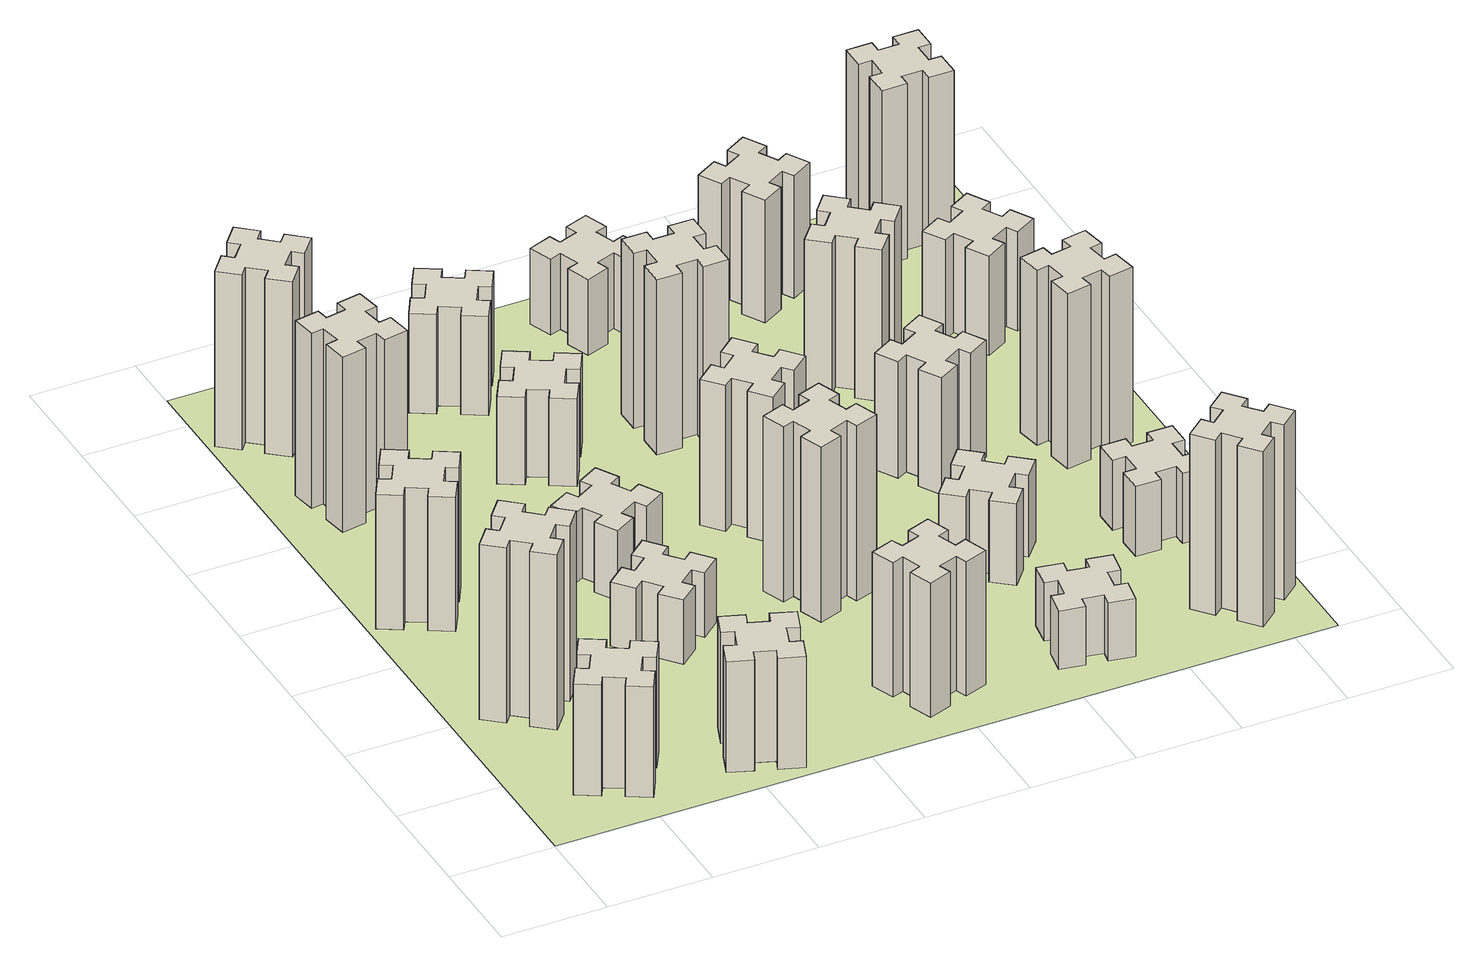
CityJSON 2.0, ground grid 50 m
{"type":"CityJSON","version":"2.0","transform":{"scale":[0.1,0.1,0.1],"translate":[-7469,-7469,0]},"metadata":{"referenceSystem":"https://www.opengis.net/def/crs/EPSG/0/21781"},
"CityObjects":{
"building1":{"type":"Building","attributes":{"class":"1000","function":"1000","usage":"1000","yearOfConstruction":2016,"roofType":"1000","measuredHeight":57,"storeysAboveGround":30,"storeysBelowGround":0},"geometry":[{"type":"Solid","lod":"1","boundaries":[[[[0,1,2,3,4,5,6,7,8,9,10,11,12,13,14,15,16,17,18,19]],[[17,16,20,21]],[[16,15,22,20]],[[15,14,23,22]],[[14,13,24,23]],[[13,12,25,24]],[[12,11,26,25]],[[11,10,27,26]],[[10,9,28,27]],[[9,8,29,28]],[[8,7,30,29]],[[7,6,31,30]],[[6,5,32,31]],[[5,4,33,32]],[[4,3,34,33]],[[3,2,35,34]],[[2,1,36,35]],[[1,0,37,36]],[[0,19,38,37]],[[19,18,39,38]],[[18,17,21,39]],[[24,25,26,27,28,29,30,31,32,33,34,35,36,37,38,39,21,20,22,23]]]]}]},
"building2":{"type":"Building","attributes":{"class":"1000","function":"1000","usage":"1000","yearOfConstruction":2016,"roofType":"1000","measuredHeight":90,"storeysAboveGround":30,"storeysBelowGround":0},"geometry":[{"type":"Solid","lod":"1","boundaries":[[[[40,41,42,43,44,45,46,47,48,49,50,51,52,53,54,55,56,57,58,59]],[[57,56,60,61]],[[56,55,62,60]],[[55,54,63,62]],[[54,53,64,63]],[[53,52,65,64]],[[52,51,66,65]],[[51,50,67,66]],[[50,49,68,67]],[[49,48,69,68]],[[48,47,70,69]],[[47,46,71,70]],[[46,45,72,71]],[[45,44,73,72]],[[44,43,74,73]],[[43,42,75,74]],[[42,41,76,75]],[[41,40,77,76]],[[40,59,78,77]],[[59,58,79,78]],[[58,57,61,79]],[[64,65,66,67,68,69,70,71,72,73,74,75,76,77,78,79,61,60,62,63]]]]}]},
"building3":{"type":"Building","attributes":{"class":"1000","function":"1000","usage":"1000","yearOfConstruction":2016,"roofType":"1000","measuredHeight":69,"storeysAboveGround":30,"storeysBelowGround":0},"geometry":[{"type":"Solid","lod":"1","boundaries":[[[[80,81,82,83,84,85,86,87,88,89,90,91,92,93,94,95,96,97,98,99]],[[97,96,100,101]],[[96,95,102,100]],[[95,94,103,102]],[[94,93,104,103]],[[93,92,105,104]],[[92,91,106,105]],[[91,90,107,106]],[[90,89,108,107]],[[89,88,109,108]],[[88,87,110,109]],[[87,86,111,110]],[[86,85,112,111]],[[85,84,113,112]],[[84,83,114,113]],[[83,82,115,114]],[[82,81,116,115]],[[81,80,117,116]],[[80,99,118,117]],[[99,98,119,118]],[[98,97,101,119]],[[104,105,106,107,108,109,110,111,112,113,114,115,116,117,118,119,101,100,102,103]]]]}]},
"building4":{"type":"Building","attributes":{"class":"1000","function":"1000","usage":"1000","yearOfConstruction":2016,"roofType":"1000","measuredHeight":90,"storeysAboveGround":30,"storeysBelowGround":0},"geometry":[{"type":"Solid","lod":"1","boundaries":[[[[120,121,122,123,124,125,126,127,128,129,130,131,132,133,134,135,136,137,138,139]],[[137,136,140,141]],[[136,135,142,140]],[[135,134,143,142]],[[134,133,144,143]],[[133,132,145,144]],[[132,131,146,145]],[[131,130,147,146]],[[130,129,148,147]],[[129,128,149,148]],[[128,127,150,149]],[[127,126,151,150]],[[126,125,152,151]],[[125,124,153,152]],[[124,123,154,153]],[[123,122,155,154]],[[122,121,156,155]],[[121,120,157,156]],[[120,139,158,157]],[[139,138,159,158]],[[138,137,141,159]],[[144,145,146,147,148,149,150,151,152,153,154,155,156,157,158,159,141,140,142,143]]]]}]},
"building5":{"type":"Building","attributes":{"class":"1000","function":"1000","usage":"1000","yearOfConstruction":2016,"roofType":"1000","measuredHeight":57,"storeysAboveGround":30,"storeysBelowGround":0},"geometry":[{"type":"Solid","lod":"1","boundaries":[[[[160,161,162,163,164,165,166,167,168,169,170,171,172,173,174,175,176,177,178,179]],[[177,176,180,181]],[[176,175,182,180]],[[175,174,183,182]],[[174,173,184,183]],[[173,172,185,184]],[[172,171,186,185]],[[171,170,187,186]],[[170,169,188,187]],[[169,168,189,188]],[[168,167,190,189]],[[167,166,191,190]],[[166,165,192,191]],[[165,164,193,192]],[[164,163,194,193]],[[163,162,195,194]],[[162,161,196,195]],[[161,160,197,196]],[[160,179,198,197]],[[179,178,199,198]],[[178,177,181,199]],[[184,185,186,187,188,189,190,191,192,193,194,195,196,197,198,199,181,180,182,183]]]]}]},
"building6":{"type":"Building","attributes":{"class":"1000","function":"1000","usage":"1000","yearOfConstruction":2016,"roofType":"1000","measuredHeight":90,"storeysAboveGround":30,"storeysBelowGround":0},"geometry":[{"type":"Solid","lod":"1","boundaries":[[[[200,201,202,203,204,205,206,207,208,209,210,211,212,213,214,215,216,217,218,219]],[[217,216,220,221]],[[216,215,222,220]],[[215,214,223,222]],[[214,213,224,223]],[[213,212,225,224]],[[212,211,226,225]],[[211,210,227,226]],[[210,209,228,227]],[[209,208,229,228]],[[208,207,230,229]],[[207,206,231,230]],[[206,205,232,231]],[[205,204,233,232]],[[204,203,234,233]],[[203,202,235,234]],[[202,201,236,235]],[[201,200,237,236]],[[200,219,238,237]],[[219,218,239,238]],[[218,217,221,239]],[[224,225,226,227,228,229,230,231,232,233,234,235,236,237,238,239,221,220,222,223]]]]}]},
"building7":{"type":"Building","attributes":{"class":"1000","function":"1000","usage":"1000","yearOfConstruction":2016,"roofType":"1000","measuredHeight":33,"storeysAboveGround":30,"storeysBelowGround":0},"geometry":[{"type":"Solid","lod":"1","boundaries":[[[[240,241,242,243,244,245,246,247,248,249,250,251,252,253,254,255,256,257,258,259]],[[257,256,260,261]],[[256,255,262,260]],[[255,254,263,262]],[[254,253,264,263]],[[253,252,265,264]],[[252,251,266,265]],[[251,250,267,266]],[[250,249,268,267]],[[249,248,269,268]],[[248,247,270,269]],[[247,246,271,270]],[[246,245,272,271]],[[245,244,273,272]],[[244,243,274,273]],[[243,242,275,274]],[[242,241,276,275]],[[241,240,277,276]],[[240,259,278,277]],[[259,258,279,278]],[[258,257,261,279]],[[264,265,266,267,268,269,270,271,272,273,274,275,276,277,278,279,261,260,262,263]]]]}]},
"building8":{"type":"Building","attributes":{"class":"1000","function":"1000","usage":"1000","yearOfConstruction":2016,"roofType":"1000","measuredHeight":36,"storeysAboveGround":30,"storeysBelowGround":0},"geometry":[{"type":"Solid","lod":"1","boundaries":[[[[280,281,282,283,284,285,286,287,288,289,290,291,292,293,294,295,296,297,298,299]],[[297,296,300,301]],[[296,295,302,300]],[[295,294,303,302]],[[294,293,304,303]],[[293,292,305,304]],[[292,291,306,305]],[[291,290,307,306]],[[290,289,308,307]],[[289,288,309,308]],[[288,287,310,309]],[[287,286,311,310]],[[286,285,312,311]],[[285,284,313,312]],[[284,283,314,313]],[[283,282,315,314]],[[282,281,316,315]],[[281,280,317,316]],[[280,299,318,317]],[[299,298,319,318]],[[298,297,301,319]],[[304,305,306,307,308,309,310,311,312,313,314,315,316,317,318,319,301,300,302,303]]]]}]},
"building9":{"type":"Building","attributes":{"class":"1000","function":"1000","usage":"1000","yearOfConstruction":2016,"roofType":"1000","measuredHeight":45,"storeysAboveGround":30,"storeysBelowGround":0},"geometry":[{"type":"Solid","lod":"1","boundaries":[[[[320,321,322,323,324,325,326,327,328,329,330,331,332,333,334,335,336,337,338,339]],[[337,336,340,341]],[[336,335,342,340]],[[335,334,343,342]],[[334,333,344,343]],[[333,332,345,344]],[[332,331,346,345]],[[331,330,347,346]],[[330,329,348,347]],[[329,328,349,348]],[[328,327,350,349]],[[327,326,351,350]],[[326,325,352,351]],[[325,324,353,352]],[[324,323,354,353]],[[323,322,355,354]],[[322,321,356,355]],[[321,320,357,356]],[[320,339,358,357]],[[339,338,359,358]],[[338,337,341,359]],[[344,345,346,347,348,349,350,351,352,353,354,355,356,357,358,359,341,340,342,343]]]]}]},
"building10":{"type":"Building","attributes":{"class":"1000","function":"1000","usage":"1000","yearOfConstruction":2016,"roofType":"1000","measuredHeight":69,"storeysAboveGround":30,"storeysBelowGround":0},"geometry":[{"type":"Solid","lod":"1","boundaries":[[[[360,361,362,363,364,365,366,367,368,369,370,371,372,373,374,375,376,377,378,379]],[[377,376,380,381]],[[376,375,382,380]],[[375,374,383,382]],[[374,373,384,383]],[[373,372,385,384]],[[372,371,386,385]],[[371,370,387,386]],[[370,369,388,387]],[[369,368,389,388]],[[368,367,390,389]],[[367,366,391,390]],[[366,365,392,391]],[[365,364,393,392]],[[364,363,394,393]],[[363,362,395,394]],[[362,361,396,395]],[[361,360,397,396]],[[360,379,398,397]],[[379,378,399,398]],[[378,377,381,399]],[[384,385,386,387,388,389,390,391,392,393,394,395,396,397,398,399,381,380,382,383]]]]}]},
"building11":{"type":"Building","attributes":{"class":"1000","function":"1000","usage":"1000","yearOfConstruction":2016,"roofType":"1000","measuredHeight":51,"storeysAboveGround":30,"storeysBelowGround":0},"geometry":[{"type":"Solid","lod":"1","boundaries":[[[[400,401,402,403,404,405,406,407,408,409,410,411,412,413,414,415,416,417,418,419]],[[417,416,420,421]],[[416,415,422,420]],[[415,414,423,422]],[[414,413,424,423]],[[413,412,425,424]],[[412,411,426,425]],[[411,410,427,426]],[[410,409,428,427]],[[409,408,429,428]],[[408,407,430,429]],[[407,406,431,430]],[[406,405,432,431]],[[405,404,433,432]],[[404,403,434,433]],[[403,402,435,434]],[[402,401,436,435]],[[401,400,437,436]],[[400,419,438,437]],[[419,418,439,438]],[[418,417,421,439]],[[424,425,426,427,428,429,430,431,432,433,434,435,436,437,438,439,421,420,422,423]]]]}]},
"building12":{"type":"Building","attributes":{"class":"1000","function":"1000","usage":"1000","yearOfConstruction":2016,"roofType":"1000","measuredHeight":90,"storeysAboveGround":30,"storeysBelowGround":0},"geometry":[{"type":"Solid","lod":"1","boundaries":[[[[440,441,442,443,444,445,446,447,448,449,450,451,452,453,454,455,456,457,458,459]],[[457,456,460,461]],[[456,455,462,460]],[[455,454,463,462]],[[454,453,464,463]],[[453,452,465,464]],[[452,451,466,465]],[[451,450,467,466]],[[450,449,468,467]],[[449,448,469,468]],[[448,447,470,469]],[[447,446,471,470]],[[446,445,472,471]],[[445,444,473,472]],[[444,443,474,473]],[[443,442,475,474]],[[442,441,476,475]],[[441,440,477,476]],[[440,459,478,477]],[[459,458,479,478]],[[458,457,461,479]],[[464,465,466,467,468,469,470,471,472,473,474,475,476,477,478,479,461,460,462,463]]]]}]},
"building13":{"type":"Building","attributes":{"class":"1000","function":"1000","usage":"1000","yearOfConstruction":2016,"roofType":"1000","measuredHeight":75,"storeysAboveGround":30,"storeysBelowGround":0},"geometry":[{"type":"Solid","lod":"1","boundaries":[[[[480,481,482,483,484,485,486,487,488,489,490,491,492,493,494,495,496,497,498,499]],[[497,496,500,501]],[[496,495,502,500]],[[495,494,503,502]],[[494,493,504,503]],[[493,492,505,504]],[[492,491,506,505]],[[491,490,507,506]],[[490,489,508,507]],[[489,488,509,508]],[[488,487,510,509]],[[487,486,511,510]],[[486,485,512,511]],[[485,484,513,512]],[[484,483,514,513]],[[483,482,515,514]],[[482,481,516,515]],[[481,480,517,516]],[[480,499,518,517]],[[499,498,519,518]],[[498,497,501,519]],[[504,505,506,507,508,509,510,511,512,513,514,515,516,517,518,519,501,500,502,503]]]]}]},
"building14":{"type":"Building","attributes":{"class":"1000","function":"1000","usage":"1000","yearOfConstruction":2016,"roofType":"1000","measuredHeight":90,"storeysAboveGround":30,"storeysBelowGround":0},"geometry":[{"type":"Solid","lod":"1","boundaries":[[[[520,521,522,523,524,525,526,527,528,529,530,531,532,533,534,535,536,537,538,539]],[[537,536,540,541]],[[536,535,542,540]],[[535,534,543,542]],[[534,533,544,543]],[[533,532,545,544]],[[532,531,546,545]],[[531,530,547,546]],[[530,529,548,547]],[[529,528,549,548]],[[528,527,550,549]],[[527,526,551,550]],[[526,525,552,551]],[[525,524,553,552]],[[524,523,554,553]],[[523,522,555,554]],[[522,521,556,555]],[[521,520,557,556]],[[520,539,558,557]],[[539,538,559,558]],[[538,537,541,559]],[[544,545,546,547,548,549,550,551,552,553,554,555,556,557,558,559,541,540,542,543]]]]}]},
"building15":{"type":"Building","attributes":{"class":"1000","function":"1000","usage":"1000","yearOfConstruction":2016,"roofType":"1000","measuredHeight":30,"storeysAboveGround":30,"storeysBelowGround":0},"geometry":[{"type":"Solid","lod":"1","boundaries":[[[[560,561,562,563,564,565,566,567,568,569,570,571,572,573,574,575,576,577,578,579]],[[577,576,580,581]],[[576,575,582,580]],[[575,574,583,582]],[[574,573,584,583]],[[573,572,585,584]],[[572,571,586,585]],[[571,570,587,586]],[[570,569,588,587]],[[569,568,589,588]],[[568,567,590,589]],[[567,566,591,590]],[[566,565,592,591]],[[565,564,593,592]],[[564,563,594,593]],[[563,562,595,594]],[[562,561,596,595]],[[561,560,597,596]],[[560,579,598,597]],[[579,578,599,598]],[[578,577,581,599]],[[584,585,586,587,588,589,590,591,592,593,594,595,596,597,598,599,581,580,582,583]]]]}]},
"building16":{"type":"Building","attributes":{"class":"1000","function":"1000","usage":"1000","yearOfConstruction":2016,"roofType":"1000","measuredHeight":39,"storeysAboveGround":30,"storeysBelowGround":0},"geometry":[{"type":"Solid","lod":"1","boundaries":[[[[600,601,602,603,604,605,606,607,608,609,610,611,612,613,614,615,616,617,618,619]],[[617,616,620,621]],[[616,615,622,620]],[[615,614,623,622]],[[614,613,624,623]],[[613,612,625,624]],[[612,611,626,625]],[[611,610,627,626]],[[610,609,628,627]],[[609,608,629,628]],[[608,607,630,629]],[[607,606,631,630]],[[606,605,632,631]],[[605,604,633,632]],[[604,603,634,633]],[[603,602,635,634]],[[602,601,636,635]],[[601,600,637,636]],[[600,619,638,637]],[[619,618,639,638]],[[618,617,621,639]],[[624,625,626,627,628,629,630,631,632,633,634,635,636,637,638,639,621,620,622,623]]]]}]},
"building17":{"type":"Building","attributes":{"class":"1000","function":"1000","usage":"1000","yearOfConstruction":2016,"roofType":"1000","measuredHeight":42,"storeysAboveGround":30,"storeysBelowGround":0},"geometry":[{"type":"Solid","lod":"1","boundaries":[[[[640,641,642,643,644,645,646,647,648,649,650,651,652,653,654,655,656,657,658,659]],[[657,656,660,661]],[[656,655,662,660]],[[655,654,663,662]],[[654,653,664,663]],[[653,652,665,664]],[[652,651,666,665]],[[651,650,667,666]],[[650,649,668,667]],[[649,648,669,668]],[[648,647,670,669]],[[647,646,671,670]],[[646,645,672,671]],[[645,644,673,672]],[[644,643,674,673]],[[643,642,675,674]],[[642,641,676,675]],[[641,640,677,676]],[[640,659,678,677]],[[659,658,679,678]],[[658,657,661,679]],[[664,665,666,667,668,669,670,671,672,673,674,675,676,677,678,679,661,660,662,663]]]]}]},
"building18":{"type":"Building","attributes":{"class":"1000","function":"1000","usage":"1000","yearOfConstruction":2016,"roofType":"1000","measuredHeight":60,"storeysAboveGround":30,"storeysBelowGround":0},"geometry":[{"type":"Solid","lod":"1","boundaries":[[[[680,681,682,683,684,685,686,687,688,689,690,691,692,693,694,695,696,697,698,699]],[[697,696,700,701]],[[696,695,702,700]],[[695,694,703,702]],[[694,693,704,703]],[[693,692,705,704]],[[692,691,706,705]],[[691,690,707,706]],[[690,689,708,707]],[[689,688,709,708]],[[688,687,710,709]],[[687,686,711,710]],[[686,685,712,711]],[[685,684,713,712]],[[684,683,714,713]],[[683,682,715,714]],[[682,681,716,715]],[[681,680,717,716]],[[680,699,718,717]],[[699,698,719,718]],[[698,697,701,719]],[[704,705,706,707,708,709,710,711,712,713,714,715,716,717,718,719,701,700,702,703]]]]}]},
"building19":{"type":"Building","attributes":{"class":"1000","function":"1000","usage":"1000","yearOfConstruction":2016,"roofType":"1000","measuredHeight":78,"storeysAboveGround":30,"storeysBelowGround":0},"geometry":[{"type":"Solid","lod":"1","boundaries":[[[[720,721,722,723,724,725,726,727,728,729,730,731,732,733,734,735,736,737,738,739]],[[737,736,740,741]],[[736,735,742,740]],[[735,734,743,742]],[[734,733,744,743]],[[733,732,745,744]],[[732,731,746,745]],[[731,730,747,746]],[[730,729,748,747]],[[729,728,749,748]],[[728,727,750,749]],[[727,726,751,750]],[[726,725,752,751]],[[725,724,753,752]],[[724,723,754,753]],[[723,722,755,754]],[[722,721,756,755]],[[721,720,757,756]],[[720,739,758,757]],[[739,738,759,758]],[[738,737,741,759]],[[744,745,746,747,748,749,750,751,752,753,754,755,756,757,758,759,741,740,742,743]]]]}]},
"building20":{"type":"Building","attributes":{"class":"1000","function":"1000","usage":"1000","yearOfConstruction":2016,"roofType":"1000","measuredHeight":90,"storeysAboveGround":30,"storeysBelowGround":0},"geometry":[{"type":"Solid","lod":"1","boundaries":[[[[760,761,762,763,764,765,766,767,768,769,770,771,772,773,774,775,776,777,778,779]],[[777,776,780,781]],[[776,775,782,780]],[[775,774,783,782]],[[774,773,784,783]],[[773,772,785,784]],[[772,771,786,785]],[[771,770,787,786]],[[770,769,788,787]],[[769,768,789,788]],[[768,767,790,789]],[[767,766,791,790]],[[766,765,792,791]],[[765,764,793,792]],[[764,763,794,793]],[[763,762,795,794]],[[762,761,796,795]],[[761,760,797,796]],[[760,779,798,797]],[[779,778,799,798]],[[778,777,781,799]],[[784,785,786,787,788,789,790,791,792,793,794,795,796,797,798,799,781,780,782,783]]]]}]},
"building21":{"type":"Building","attributes":{"class":"1000","function":"1000","usage":"1000","yearOfConstruction":2016,"roofType":"1000","measuredHeight":63,"storeysAboveGround":30,"storeysBelowGround":0},"geometry":[{"type":"Solid","lod":"1","boundaries":[[[[800,801,802,803,804,805,806,807,808,809,810,811,812,813,814,815,816,817,818,819]],[[817,816,820,821]],[[816,815,822,820]],[[815,814,823,822]],[[814,813,824,823]],[[813,812,825,824]],[[812,811,826,825]],[[811,810,827,826]],[[810,809,828,827]],[[809,808,829,828]],[[808,807,830,829]],[[807,806,831,830]],[[806,805,832,831]],[[805,804,833,832]],[[804,803,834,833]],[[803,802,835,834]],[[802,801,836,835]],[[801,800,837,836]],[[800,819,838,837]],[[819,818,839,838]],[[818,817,821,839]],[[824,825,826,827,828,829,830,831,832,833,834,835,836,837,838,839,821,820,822,823]]]]}]},
"building22":{"type":"Building","attributes":{"class":"1000","function":"1000","usage":"1000","yearOfConstruction":2016,"roofType":"1000","measuredHeight":36,"storeysAboveGround":30,"storeysBelowGround":0},"geometry":[{"type":"Solid","lod":"1","boundaries":[[[[840,841,842,843,844,845,846,847,848,849,850,851,852,853,854,855,856,857,858,859]],[[857,856,860,861]],[[856,855,862,860]],[[855,854,863,862]],[[854,853,864,863]],[[853,852,865,864]],[[852,851,866,865]],[[851,850,867,866]],[[850,849,868,867]],[[849,848,869,868]],[[848,847,870,869]],[[847,846,871,870]],[[846,845,872,871]],[[845,844,873,872]],[[844,843,874,873]],[[843,842,875,874]],[[842,841,876,875]],[[841,840,877,876]],[[840,859,878,877]],[[859,858,879,878]],[[858,857,861,879]],[[864,865,866,867,868,869,870,871,872,873,874,875,876,877,878,879,861,860,862,863]]]]}]},
"building23":{"type":"Building","attributes":{"class":"1000","function":"1000","usage":"1000","yearOfConstruction":2016,"roofType":"1000","measuredHeight":90,"storeysAboveGround":30,"storeysBelowGround":0},"geometry":[{"type":"Solid","lod":"1","boundaries":[[[[880,881,882,883,884,885,886,887,888,889,890,891,892,893,894,895,896,897,898,899]],[[897,896,900,901]],[[896,895,902,900]],[[895,894,903,902]],[[894,893,904,903]],[[893,892,905,904]],[[892,891,906,905]],[[891,890,907,906]],[[890,889,908,907]],[[889,888,909,908]],[[888,887,910,909]],[[887,886,911,910]],[[886,885,912,911]],[[885,884,913,912]],[[884,883,914,913]],[[883,882,915,914]],[[882,881,916,915]],[[881,880,917,916]],[[880,899,918,917]],[[899,898,919,918]],[[898,897,901,919]],[[904,905,906,907,908,909,910,911,912,913,914,915,916,917,918,919,901,900,902,903]]]]}]},
"building24":{"type":"Building","attributes":{"class":"1000","function":"1000","usage":"1000","yearOfConstruction":2016,"roofType":"1000","measuredHeight":51,"storeysAboveGround":30,"storeysBelowGround":0},"geometry":[{"type":"Solid","lod":"1","boundaries":[[[[920,921,922,923,924,925,926,927,928,929,930,931,932,933,934,935,936,937,938,939]],[[937,936,940,941]],[[936,935,942,940]],[[935,934,943,942]],[[934,933,944,943]],[[933,932,945,944]],[[932,931,946,945]],[[931,930,947,946]],[[930,929,948,947]],[[929,928,949,948]],[[928,927,950,949]],[[927,926,951,950]],[[926,925,952,951]],[[925,924,953,952]],[[924,923,954,953]],[[923,922,955,954]],[[922,921,956,955]],[[921,920,957,956]],[[920,939,958,957]],[[939,938,959,958]],[[938,937,941,959]],[[944,945,946,947,948,949,950,951,952,953,954,955,956,957,958,959,941,940,942,943]]]]}]},
"building25":{"type":"Building","attributes":{"class":"1000","function":"1000","usage":"1000","yearOfConstruction":2016,"roofType":"1000","measuredHeight":90,"storeysAboveGround":30,"storeysBelowGround":0},"geometry":[{"type":"Solid","lod":"1","boundaries":[[[[960,961,962,963,964,965,966,967,968,969,970,971,972,973,974,975,976,977,978,979]],[[977,976,980,981]],[[976,975,982,980]],[[975,974,983,982]],[[974,973,984,983]],[[973,972,985,984]],[[972,971,986,985]],[[971,970,987,986]],[[970,969,988,987]],[[969,968,989,988]],[[968,967,990,989]],[[967,966,991,990]],[[966,965,992,991]],[[965,964,993,992]],[[964,963,994,993]],[[963,962,995,994]],[[962,961,996,995]],[[961,960,997,996]],[[960,979,998,997]],[[979,978,999,998]],[[978,977,981,999]],[[984,985,986,987,988,989,990,991,992,993,994,995,996,997,998,999,981,980,982,983]]]]}]},
"landuse1":{"type":"LandUse","attributes":{"name":"plot1","function":"1010"},"geometry":[{"type":"MultiSurface","lod":"1","boundaries":[[[1000,1001,1002,1003]]]}]}
},
"vertices":[
[574,446,0],[487,496,0],[517,548,0],[413,608,0],[353,504,0],[405,474,0],[355,387,0],[303,417,0],[243,313,0],[347,253,0],[377,305,0],[464,255,0],[434,203,0],[538,143,0],[598,247,0],[546,277,0],[596,364,0],[648,334,0],[708,438,0],[604,498,0],[596,364,570],[648,334,570],[546,277,570],[598,247,570],[538,143,570],[434,203,570],[464,255,570],[377,305,570],[347,253,570],[243,313,570],[303,417,570],[355,387,570],[405,474,570],[353,504,570],[413,608,570],[517,548,570],[487,496,570],[574,446,570],[604,498,570],[708,438,570],
[484,1067,0],[408,1132,0],[446,1178,0],[354,1255,0],[277,1163,0],[323,1124,0],[259,1048,0],[213,1086,0],[136,994,0],[228,917,0],[266,963,0],[343,899,0],[304,853,0],[396,776,0],[473,868,0],[427,906,0],[492,983,0],[538,944,0],[615,1036,0],[523,1113,0],[492,983,900],[538,944,900],[427,906,900],[473,868,900],[396,776,900],[304,853,900],[343,899,900],[266,963,900],[228,917,900],[136,994,900],[213,1086,900],[259,1048,900],[323,1124,900],[277,1163,900],[354,1255,900],[446,1178,900],[408,1132,900],[484,1067,900],[523,1113,900],[615,1036,900],
[374,1926,0],[287,1976,0],[317,2028,0],[213,2088,0],[153,1984,0],[205,1954,0],[155,1867,0],[103,1897,0],[43,1793,0],[147,1733,0],[177,1785,0],[264,1735,0],[234,1683,0],[338,1623,0],[398,1727,0],[346,1757,0],[396,1844,0],[448,1814,0],[508,1918,0],[404,1978,0],[396,1844,690],[448,1814,690],[346,1757,690],[398,1727,690],[338,1623,690],[234,1683,690],[264,1735,690],[177,1785,690],[147,1733,690],[43,1793,690],[103,1897,690],[155,1867,690],[205,1954,690],[153,1984,690],[213,2088,690],[317,2028,690],[287,1976,690],[374,1926,690],[404,1978,690],[508,1918,690],
[405,2812,0],[307,2795,0],[297,2854,0],[178,2833,0],[199,2715,0],[258,2725,0],[276,2627,0],[217,2617,0],[237,2498,0],[356,2519,0],[345,2578,0],[444,2596,0],[454,2537,0],[572,2557,0],[551,2676,0],[492,2665,0],[475,2764,0],[534,2774,0],[513,2892,0],[395,2871,0],[475,2764,900],[534,2774,900],[492,2665,900],[551,2676,900],[572,2557,900],[454,2537,900],[444,2596,900],[345,2578,900],[356,2519,900],[237,2498,900],[217,2617,900],[276,2627,900],[258,2725,900],[199,2715,900],[178,2833,900],[297,2854,900],[307,2795,900],[405,2812,900],[395,2871,900],[513,2892,900],
[1029,360,0],[995,266,0],[939,287,0],[897,174,0],[1010,133,0],[1031,189,0],[1125,155,0],[1104,99,0],[1217,57,0],[1258,170,0],[1202,191,0],[1236,285,0],[1292,264,0],[1333,377,0],[1220,418,0],[1200,362,0],[1106,396,0],[1127,452,0],[1014,493,0],[973,380,0],[1106,396,570],[1127,452,570],[1200,362,570],[1220,418,570],[1333,377,570],[1292,264,570],[1236,285,570],[1202,191,570],[1258,170,570],[1217,57,570],[1104,99,570],[1125,155,570],[1031,189,570],[1010,133,570],[897,174,570],[939,287,570],[995,266,570],[1029,360,570],[973,380,570],[1014,493,570],
[384,3387,0],[308,3452,0],[346,3498,0],[254,3575,0],[177,3483,0],[223,3444,0],[159,3368,0],[113,3406,0],[36,3314,0],[128,3237,0],[166,3283,0],[243,3219,0],[204,3173,0],[296,3096,0],[373,3188,0],[327,3226,0],[392,3303,0],[438,3264,0],[515,3356,0],[423,3433,0],[392,3303,900],[438,3264,900],[327,3226,900],[373,3188,900],[296,3096,900],[204,3173,900],[243,3219,900],[166,3283,900],[128,3237,900],[36,3314,900],[113,3406,900],[159,3368,900],[223,3444,900],[177,3483,900],[254,3575,900],[346,3498,900],[308,3452,900],[384,3387,900],[423,3433,900],[515,3356,900],
[1083,1332,0],[1006,1267,0],[968,1313,0],[876,1236,0],[953,1144,0],[999,1183,0],[1063,1106,0],[1017,1068,0],[1094,976,0],[1186,1053,0],[1148,1099,0],[1224,1163,0],[1263,1117,0],[1355,1194,0],[1278,1286,0],[1232,1248,0],[1167,1324,0],[1213,1363,0],[1136,1455,0],[1044,1378,0],[1167,1324,330],[1213,1363,330],[1232,1248,330],[1278,1286,330],[1355,1194,330],[1263,1117,330],[1224,1163,330],[1148,1099,330],[1186,1053,330],[1094,976,330],[1017,1068,330],[1063,1106,330],[999,1183,330],[953,1144,330],[876,1236,330],[968,1313,330],[1006,1267,330],[1083,1332,330],[1044,1378,330],[1136,1455,330],
[995,1744,0],[1045,1657,0],[993,1627,0],[1053,1523,0],[1157,1583,0],[1127,1635,0],[1214,1685,0],[1244,1633,0],[1348,1693,0],[1288,1797,0],[1236,1767,0],[1186,1854,0],[1238,1884,0],[1178,1988,0],[1074,1928,0],[1104,1876,0],[1017,1826,0],[987,1878,0],[883,1818,0],[943,1714,0],[1017,1826,360],[987,1878,360],[1104,1876,360],[1074,1928,360],[1178,1988,360],[1238,1884,360],[1186,1854,360],[1236,1767,360],[1288,1797,360],[1348,1693,360],[1244,1633,360],[1214,1685,360],[1127,1635,360],[1157,1583,360],[1053,1523,360],[993,1627,360],[1045,1657,360],[995,1744,360],[943,1714,360],[883,1818,360],
[1117,2525,0],[1204,2475,0],[1174,2423,0],[1278,2363,0],[1338,2467,0],[1286,2497,0],[1336,2584,0],[1388,2554,0],[1448,2658,0],[1344,2718,0],[1314,2666,0],[1227,2716,0],[1257,2768,0],[1153,2828,0],[1093,2724,0],[1145,2694,0],[1095,2607,0],[1043,2637,0],[983,2533,0],[1087,2473,0],[1095,2607,450],[1043,2637,450],[1145,2694,450],[1093,2724,450],[1153,2828,450],[1257,2768,450],[1227,2716,450],[1314,2666,450],[1344,2718,450],[1448,2658,450],[1388,2554,450],[1336,2584,450],[1286,2497,450],[1338,2467,450],[1278,2363,450],[1174,2423,450],[1204,2475,450],[1117,2525,450],[1087,2473,450],[983,2533,450],
[1965,496,0],[1871,462,0],[1850,518,0],[1737,477,0],[1779,364,0],[1835,385,0],[1869,291,0],[1813,270,0],[1854,157,0],[1967,199,0],[1946,255,0],[2040,289,0],[2060,233,0],[2173,274,0],[2132,387,0],[2076,366,0],[2042,460,0],[2098,480,0],[2057,593,0],[1944,552,0],[2042,460,690],[2098,480,690],[2076,366,690],[2132,387,690],[2173,274,690],[2060,233,690],[2040,289,690],[1946,255,690],[1967,199,690],[1854,157,690],[1813,270,690],[1869,291,690],[1835,385,690],[1779,364,690],[1737,477,690],[1850,518,690],[1871,462,690],[1965,496,690],[1944,552,690],[2057,593,690],
[1214,3306,0],[1127,3356,0],[1157,3408,0],[1053,3468,0],[993,3364,0],[1045,3334,0],[995,3247,0],[943,3277,0],[883,3173,0],[987,3113,0],[1017,3165,0],[1104,3115,0],[1074,3063,0],[1178,3003,0],[1238,3107,0],[1186,3137,0],[1236,3224,0],[1288,3194,0],[1348,3298,0],[1244,3358,0],[1236,3224,510],[1288,3194,510],[1186,3137,510],[1238,3107,510],[1178,3003,510],[1074,3063,510],[1104,3115,510],[1017,3165,510],[987,3113,510],[883,3173,510],[943,3277,510],[995,3247,510],[1045,3334,510],[993,3364,510],[1053,3468,510],[1157,3408,510],[1127,3356,510],[1214,3306,510],[1244,3358,510],[1348,3298,510],
[1846,1095,0],[1940,1129,0],[1960,1073,0],[2073,1114,0],[2032,1227,0],[1976,1206,0],[1942,1300,0],[1998,1320,0],[1957,1433,0],[1844,1392,0],[1865,1336,0],[1771,1302,0],[1750,1358,0],[1637,1317,0],[1679,1204,0],[1735,1225,0],[1769,1131,0],[1713,1110,0],[1754,997,0],[1867,1039,0],[1769,1131,900],[1713,1110,900],[1735,1225,900],[1679,1204,900],[1637,1317,900],[1750,1358,900],[1771,1302,900],[1865,1336,900],[1844,1392,900],[1957,1433,900],[1998,1320,900],[1942,1300,900],[1976,1206,900],[2032,1227,900],[2073,1114,900],[1960,1073,900],[1940,1129,900],[1846,1095,900],[1867,1039,900],[1754,997,900],
[1888,1739,0],[1964,1803,0],[2003,1757,0],[2095,1834,0],[2018,1926,0],[1972,1888,0],[1907,1964,0],[1953,2003,0],[1876,2095,0],[1784,2018,0],[1823,1972,0],[1746,1907,0],[1708,1953,0],[1616,1876,0],[1693,1784,0],[1739,1823,0],[1803,1746,0],[1757,1708,0],[1834,1616,0],[1926,1693,0],[1803,1746,750],[1757,1708,750],[1739,1823,750],[1693,1784,750],[1616,1876,750],[1708,1953,750],[1746,1907,750],[1823,1972,750],[1784,2018,750],[1876,2095,750],[1953,2003,750],[1907,1964,750],[1972,1888,750],[2018,1926,750],[2095,1834,750],[2003,1757,750],[1964,1803,750],[1888,1739,750],[1926,1693,750],[1834,1616,750],
[1905,2705,0],[1805,2705,0],[1805,2765,0],[1685,2765,0],[1685,2645,0],[1745,2645,0],[1745,2545,0],[1685,2545,0],[1685,2425,0],[1805,2425,0],[1805,2485,0],[1905,2485,0],[1905,2425,0],[2025,2425,0],[2025,2545,0],[1965,2545,0],[1965,2645,0],[2025,2645,0],[2025,2765,0],[1905,2765,0],[1965,2645,900],[2025,2645,900],[1965,2545,900],[2025,2545,900],[2025,2425,900],[1905,2425,900],[1905,2485,900],[1805,2485,900],[1805,2425,900],[1685,2425,900],[1685,2545,900],[1745,2545,900],[1745,2645,900],[1685,2645,900],[1685,2765,900],[1805,2765,900],[1805,2705,900],[1905,2705,900],[1905,2765,900],[2025,2765,900],
[2596,444,0],[2578,345,0],[2519,356,0],[2498,237,0],[2617,217,0],[2627,276,0],[2725,258,0],[2715,199,0],[2833,178,0],[2854,297,0],[2795,307,0],[2812,405,0],[2871,395,0],[2892,513,0],[2774,534,0],[2764,475,0],[2665,492,0],[2676,551,0],[2557,572,0],[2537,454,0],[2665,492,300],[2676,551,300],[2764,475,300],[2774,534,300],[2892,513,300],[2871,395,300],[2812,405,300],[2795,307,300],[2854,297,300],[2833,178,300],[2715,199,300],[2725,258,300],[2627,276,300],[2617,217,300],[2498,237,300],[2519,356,300],[2578,345,300],[2596,444,300],[2537,454,300],[2557,572,300],
[1865,3556,0],[1771,3522,0],[1750,3578,0],[1637,3537,0],[1679,3424,0],[1735,3445,0],[1769,3351,0],[1713,3330,0],[1754,3217,0],[1867,3259,0],[1846,3315,0],[1940,3349,0],[1960,3293,0],[2073,3334,0],[2032,3447,0],[1976,3426,0],[1942,3520,0],[1998,3540,0],[1957,3653,0],[1844,3612,0],[1942,3520,390],[1998,3540,390],[1976,3426,390],[2032,3447,390],[2073,3334,390],[1960,3293,390],[1940,3349,390],[1846,3315,390],[1867,3259,390],[1754,3217,390],[1713,3330,390],[1769,3351,390],[1735,3445,390],[1679,3424,390],[1637,3537,390],[1750,3578,390],[1771,3522,390],[1865,3556,390],[1844,3612,390],[1957,3653,390],
[2647,1006,0],[2712,1083,0],[2758,1044,0],[2835,1136,0],[2743,1213,0],[2704,1167,0],[2628,1232,0],[2666,1278,0],[2574,1355,0],[2497,1263,0],[2543,1224,0],[2479,1148,0],[2433,1186,0],[2356,1094,0],[2448,1017,0],[2486,1063,0],[2563,999,0],[2524,953,0],[2616,876,0],[2693,968,0],[2563,999,420],[2524,953,420],[2486,1063,420],[2448,1017,420],[2356,1094,420],[2433,1186,420],[2479,1148,420],[2543,1224,420],[2497,1263,420],[2574,1355,420],[2666,1278,420],[2628,1232,420],[2704,1167,420],[2743,1213,420],[2835,1136,420],[2758,1044,420],[2712,1083,420],[2647,1006,420],[2693,968,420],[2616,876,420],
[2816,1867,0],[2766,1954,0],[2818,1984,0],[2758,2088,0],[2654,2028,0],[2684,1976,0],[2597,1926,0],[2567,1978,0],[2463,1918,0],[2523,1814,0],[2575,1844,0],[2625,1757,0],[2573,1727,0],[2633,1623,0],[2737,1683,0],[2707,1735,0],[2794,1785,0],[2824,1733,0],[2928,1793,0],[2868,1897,0],[2794,1785,600],[2824,1733,600],[2707,1735,600],[2737,1683,600],[2633,1623,600],[2573,1727,600],[2625,1757,600],[2575,1844,600],[2523,1814,600],[2463,1918,600],[2567,1978,600],[2597,1926,600],[2684,1976,600],[2654,2028,600],[2758,2088,600],[2818,1984,600],[2766,1954,600],[2816,1867,600],[2868,1897,600],[2928,1793,600],
[2804,2647,0],[2728,2712,0],[2766,2758,0],[2674,2835,0],[2597,2743,0],[2643,2704,0],[2579,2628,0],[2533,2666,0],[2456,2574,0],[2548,2497,0],[2586,2543,0],[2663,2479,0],[2624,2433,0],[2716,2356,0],[2793,2448,0],[2747,2486,0],[2812,2563,0],[2858,2524,0],[2935,2616,0],[2843,2693,0],[2812,2563,780],[2858,2524,780],[2747,2486,780],[2793,2448,780],[2716,2356,780],[2624,2433,780],[2663,2479,780],[2586,2543,780],[2548,2497,780],[2456,2574,780],[2533,2666,780],[2579,2628,780],[2643,2704,780],[2597,2743,780],[2674,2835,780],[2766,2758,780],[2728,2712,780],[2804,2647,780],[2843,2693,780],[2935,2616,780],
[3468,259,0],[3544,323,0],[3583,277,0],[3675,354,0],[3598,446,0],[3552,408,0],[3487,484,0],[3533,523,0],[3456,615,0],[3364,538,0],[3403,492,0],[3326,427,0],[3288,473,0],[3196,396,0],[3273,304,0],[3319,343,0],[3383,266,0],[3337,228,0],[3414,136,0],[3506,213,0],[3383,266,900],[3337,228,900],[3319,343,900],[3273,304,900],[3196,396,900],[3288,473,900],[3326,427,900],[3403,492,900],[3364,538,900],[3456,615,900],[3533,523,900],[3487,484,900],[3552,408,900],[3598,446,900],[3675,354,900],[3583,277,900],[3544,323,900],[3468,259,900],[3506,213,900],[3414,136,900],
[2716,3347,0],[2666,3434,0],[2718,3464,0],[2658,3568,0],[2554,3508,0],[2584,3456,0],[2497,3406,0],[2467,3458,0],[2363,3398,0],[2423,3294,0],[2475,3324,0],[2525,3237,0],[2473,3207,0],[2533,3103,0],[2637,3163,0],[2607,3215,0],[2694,3265,0],[2724,3213,0],[2828,3273,0],[2768,3377,0],[2694,3265,630],[2724,3213,630],[2607,3215,630],[2637,3163,630],[2533,3103,630],[2473,3207,630],[2525,3237,630],[2475,3324,630],[2423,3294,630],[2363,3398,630],[2467,3458,630],[2497,3406,630],[2584,3456,630],[2554,3508,630],[2658,3568,630],[2718,3464,630],[2666,3434,630],[2716,3347,630],[2768,3377,630],[2828,3273,630],
[3225,1065,0],[3225,965,0],[3165,965,0],[3165,845,0],[3285,845,0],[3285,905,0],[3385,905,0],[3385,845,0],[3505,845,0],[3505,965,0],[3445,965,0],[3445,1065,0],[3505,1065,0],[3505,1185,0],[3385,1185,0],[3385,1125,0],[3285,1125,0],[3285,1185,0],[3165,1185,0],[3165,1065,0],[3285,1125,360],[3285,1185,360],[3385,1125,360],[3385,1185,360],[3505,1185,360],[3505,1065,360],[3445,1065,360],[3445,965,360],[3505,965,360],[3505,845,360],[3385,845,360],[3385,905,360],[3285,905,360],[3285,845,360],[3165,845,360],[3165,965,360],[3225,965,360],[3225,1065,360],[3165,1065,360],[3165,1185,360],
[3365,1872,0],[3267,1855,0],[3257,1914,0],[3138,1893,0],[3159,1775,0],[3218,1785,0],[3236,1687,0],[3177,1677,0],[3197,1558,0],[3316,1579,0],[3305,1638,0],[3404,1656,0],[3414,1597,0],[3532,1617,0],[3511,1736,0],[3452,1725,0],[3435,1824,0],[3494,1834,0],[3473,1952,0],[3355,1931,0],[3435,1824,900],[3494,1834,900],[3452,1725,900],[3511,1736,900],[3532,1617,900],[3414,1597,900],[3404,1656,900],[3305,1638,900],[3316,1579,900],[3197,1558,900],[3177,1677,900],[3236,1687,900],[3218,1785,900],[3159,1775,900],[3138,1893,900],[3257,1914,900],[3267,1855,900],[3365,1872,900],[3355,1931,900],[3473,1952,900],
[3456,2707,0],[3406,2794,0],[3458,2824,0],[3398,2928,0],[3294,2868,0],[3324,2816,0],[3237,2766,0],[3207,2818,0],[3103,2758,0],[3163,2654,0],[3215,2684,0],[3265,2597,0],[3213,2567,0],[3273,2463,0],[3377,2523,0],[3347,2575,0],[3434,2625,0],[3464,2573,0],[3568,2633,0],[3508,2737,0],[3434,2625,510],[3464,2573,510],[3347,2575,510],[3377,2523,510],[3273,2463,510],[3213,2567,510],[3265,2597,510],[3215,2684,510],[3163,2654,510],[3103,2758,510],[3207,2818,510],[3237,2766,510],[3324,2816,510],[3294,2868,510],[3398,2928,510],[3458,2824,510],[3406,2794,510],[3456,2707,510],[3508,2737,510],[3568,2633,510],
[3285,3325,0],[3385,3325,0],[3385,3265,0],[3505,3265,0],[3505,3385,0],[3445,3385,0],[3445,3485,0],[3505,3485,0],[3505,3605,0],[3385,3605,0],[3385,3545,0],[3285,3545,0],[3285,3605,0],[3165,3605,0],[3165,3485,0],[3225,3485,0],[3225,3385,0],[3165,3385,0],[3165,3265,0],[3285,3265,0],[3225,3385,900],[3165,3385,900],[3225,3485,900],[3165,3485,900],[3165,3605,900],[3285,3605,900],[3285,3545,900],[3385,3545,900],[3385,3605,900],[3505,3605,900],[3505,3485,900],[3445,3485,900],[3445,3385,900],[3505,3385,900],[3505,3265,900],[3385,3265,900],[3385,3325,900],[3285,3325,900],[3285,3265,900],[3165,3265,900],
[5,3705,0],[3705,3705,0],[3705,5,0],[5,5,0]
]}
